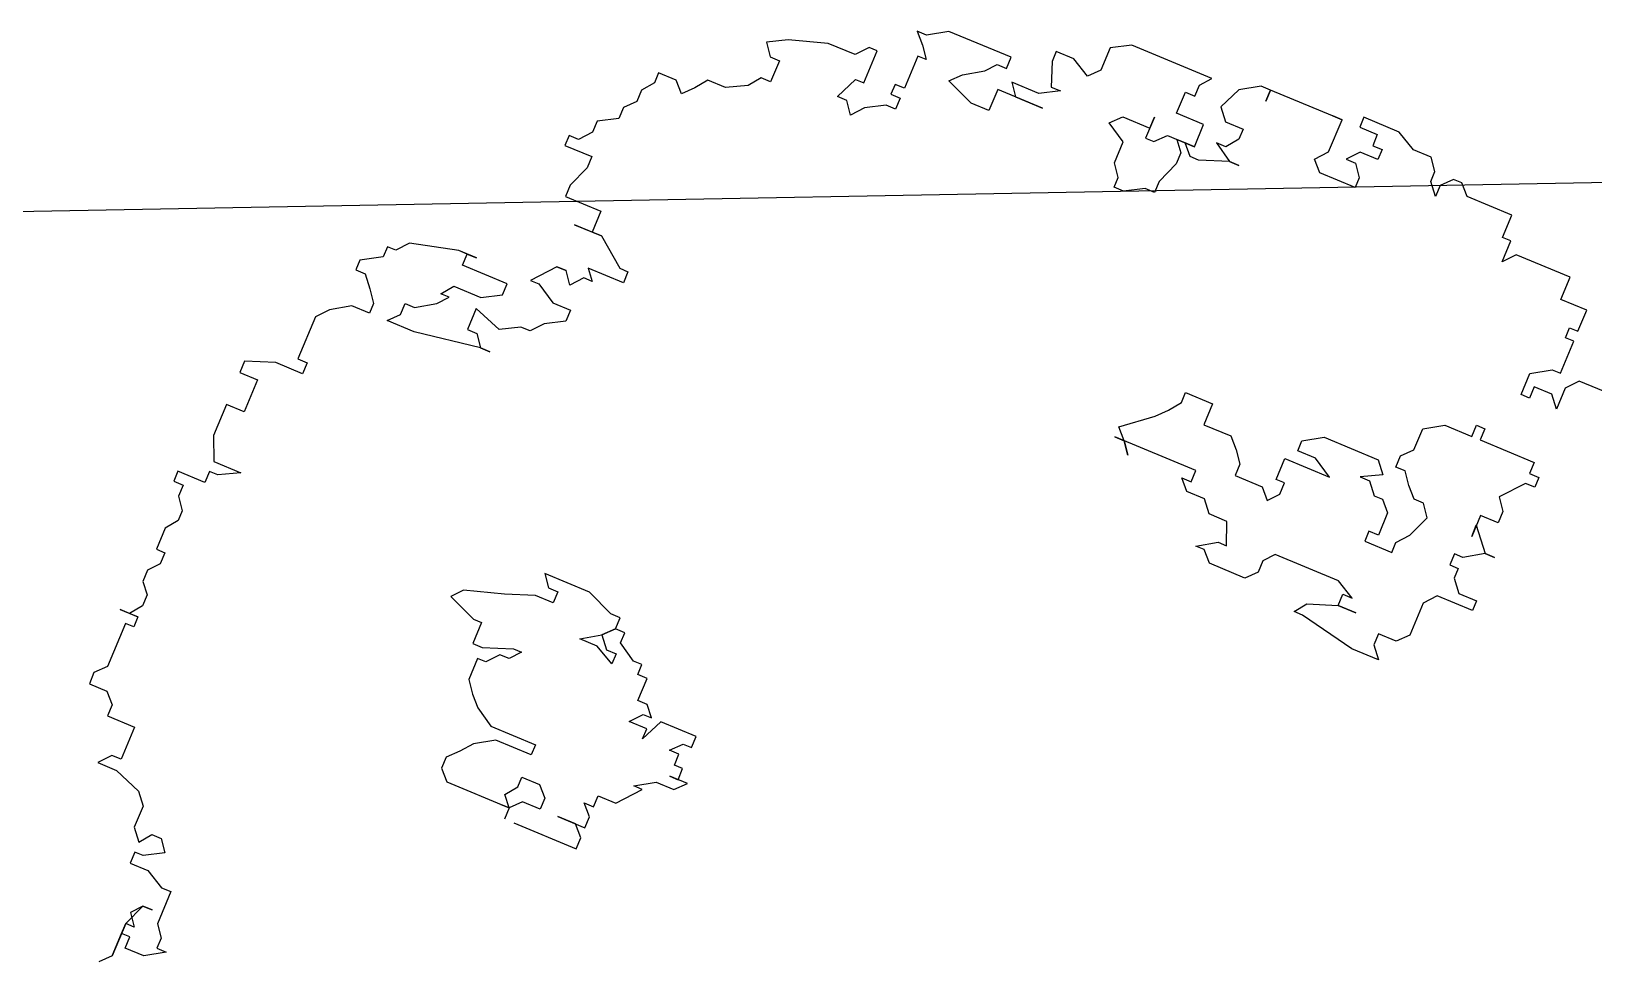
# Model space of a CAD drawing. Extents: x -30 to 1202, y 231 to 898.
# Drawn here: x 148.949 to 153.233, y 439.644 to 442.189 of the extents above; entities that cross this region are included whole.
import ezdxf

# ---------------------------------------------------------------- set-up
doc = ezdxf.new("R2010")
doc.units = 0
doc.header["$LTSCALE"] = 0.04
doc.layers.get('0').update_dxf_attribs({"linetype": 'CONTINUOUS'})
doc.layers.add('CONTORXXNP----00', color=255, linetype='CONTINUOUS')
doc.layers.add('PISO', color=1, linetype='CONTINUOUS')
doc.styles.get("Standard").update_dxf_attribs({"font": 'romans.shx'})

# ---------------------------------------------------------------- blocks, each defined once
blk = doc.blocks.new('ARB3')
at = {"color": 0}
for p, q in [((0.44696, 0.20065), (0.45277, 0.20681)), ((0.44696, 0.18066), (0.44696, 0.20065)), ((0.41919, 0.18681), (0.43017, 0.19373)), ((0.43017, 0.19373), (0.44179, 0.19373)), ((0.44179, 0.19373), (0.44179, 0.18681)), ((0.425, 0.18681), (0.41919, 0.18681)), ((0.425, 0.18066), (0.425, 0.18681)), ((0.43017, 0.17374), (0.425, 0.18066)), ((0.44179, 0.18681), (0.44696, 0.18681)), ((0.44696, 0.18066), (0.44179, 0.16759)), ((0.44696, 0.17374), (0.44179, 0.18066)), ((0.44179, 0.18066), (0.44696, 0.18066)), ((0.44696, 0.18681), (0.44696, 0.18066)), ((0.43017, 0.15375), (0.43017, 0.17374)), ((0.44179, 0.16759), (0.44696, 0.17374)), ((0.44179, 0.16759), (0.43598, 0.16759)), ((0.43598, 0.16759), (0.44179, 0.16759)), ((0.43598, 0.15375), (0.43017, 0.15375)), ((0.44696, 0.1476), (0.43598, 0.15375)), ((0.45794, 0.1476), (0.44696, 0.1476)), ((0.45794, 0.14067), (0.45794, 0.1476)), ((0.44179, 0.13452), (0.45277, 0.14067)), ((0.45277, 0.14067), (0.45794, 0.14067)), ((0.44696, 0.1276), (0.44179, 0.13452)), ((0.45277, 0.1276), (0.44696, 0.1276)), ((0.45794, 0.13452), (0.45277, 0.1276)), ((0.46375, 0.1276), (0.45794, 0.13452)), ((0.46375, 0.11453), (0.46375, 0.1276)), ((0.46957, 0.10761), (0.46375, 0.11453)), ((0.48572, 0.10146), (0.46957, 0.10761)), ((0.49734, 0.10146), (0.48572, 0.10146)), ((0.49153, 0.09454), (0.49734, 0.10146)), ((0.48572, 0.07454), (0.48572, 0.09454)), ((0.48572, 0.09454), (0.49153, 0.09454)), ((0.50251, 0.07454), (0.48572, 0.07454)), ((0.50251, 0.06762), (0.50251, 0.07454)), ((0.50832, 0.06147), (0.50251, 0.06762)), ((0.5193, 0.06147), (0.50832, 0.06147)), ((0.51349, 0.0484), (0.5193, 0.05455)), ((0.5193, 0.05455), (0.5193, 0.06147)), ((0.51349, 0.02149), (0.51349, 0.0484)), ((0.26353, 0.04148), (0.22477, 0.04148)), ((0.22477, 0.04148), (0.22477, 0.03456)), ((0.26934, 0.03456), (0.26934, 0.04148)), ((0.22477, 0.03456), (0.23059, 0.02841)), ((0.24157, 0.02841), (0.22477, 0.02841)), ((0.22477, 0.02841), (0.22477, 0.02149)), ((0.23059, 0.02841), (0.24157, 0.02841)), ((0.25255, 0.02149), (0.25255, 0.02841)), ((0.25255, 0.02841), (0.26353, 0.02841)), ((0.26353, 0.02841), (0.26934, 0.03456)), ((0.30809, 0.03456), (0.26934, 0.03456)), ((0.26934, 0.03456), (0.27451, 0.02841)), ((0.26934, 0.03456), (0.27451, 0.03456)), ((0.27451, 0.03456), (0.26934, 0.03456)), ((0.27451, 0.02841), (0.26934, 0.02149)), ((0.31391, 0.02841), (0.30809, 0.03456)), ((0.31391, 0.02149), (0.31391, 0.02841)), ((0.22477, 0.02149), (0.23059, 0.01533)), ((0.25836, 0.01533), (0.25255, 0.02149)), ((0.26934, 0.02149), (0.26934, 0.01533)), ((0.30809, 0.01533), (0.31391, 0.02149)), ((0.50832, 0.01533), (0.50832, 0.02149)), ((0.50832, 0.02149), (0.51349, 0.02149)), ((0.23059, 0.01533), (0.22477, 0.01533)), ((0.22477, 0.01533), (0.22477, 0.00841)), ((0.26934, 0.01533), (0.25836, 0.01533)), ((0.30228, 0.00841), (0.30809, 0.01533)), ((0.50832, 0.00841), (0.51349, 0.01533)), ((0.5193, 0.01533), (0.50832, 0.01533)), ((0.51349, 0.01533), (0.5193, 0.01533)), ((0.21379, 0.00841), (0.20281, -0.00466)), ((0.22477, 0.00841), (0.21379, 0.00841)), ((0.26934, -0.00466), (0.26934, 0.00149)), ((0.26934, 0.00149), (0.2913, 0.00149)), ((0.2913, 0.00149), (0.30228, 0.00841)), ((0.50832, 0.00149), (0.50832, 0.00841)), ((0.51349, -0.00466), (0.50832, 0.00149)), ((0.20798, -0.00466), (0.197, -0.01158)), ((0.20281, -0.00466), (0.20798, -0.00466)), ((0.29711, -0.00466), (0.26934, -0.00466)), ((0.30809, -0.01158), (0.29711, -0.00466)), ((0.51349, -0.01158), (0.51349, -0.00466)), ((0.18602, -0.01158), (0.18021, -0.01773)), ((0.18021, -0.01773), (0.19119, -0.01773)), ((0.197, -0.01158), (0.18602, -0.01158)), ((0.19119, -0.01773), (0.18602, -0.01773)), ((0.18602, -0.01773), (0.18602, -0.02465)), ((0.31391, -0.01773), (0.30809, -0.01158)), ((0.31907, -0.02465), (0.31391, -0.01773)), ((0.50832, -0.01773), (0.51349, -0.01158)), ((0.50832, -0.02465), (0.50832, -0.01773)), ((0.18602, -0.02465), (0.19119, -0.02465)), ((0.19119, -0.02465), (0.19119, -0.03157)), ((0.31907, -0.03773), (0.31907, -0.02465)), ((0.51349, -0.02465), (0.50832, -0.02465)), ((0.51349, -0.03773), (0.51349, -0.02465)), ((0.19119, -0.03157), (0.197, -0.03157)), ((0.197, -0.03157), (0.19119, -0.03773)), ((0.20798, -0.04465), (0.21379, -0.03157)), ((0.21379, -0.03157), (0.21379, -0.03773)), ((0.19119, -0.03773), (0.18602, -0.03773)), ((0.18602, -0.03773), (0.18602, -0.04465)), ((0.18602, -0.04465), (0.20798, -0.04465)), ((0.21379, -0.03773), (0.22477, -0.03773)), ((0.21896, -0.04465), (0.21379, -0.04465)), ((0.21379, -0.04465), (0.21896, -0.0508)), ((0.22477, -0.03773), (0.21896, -0.04465)), ((0.29711, -0.0508), (0.30228, -0.04465)), ((0.31907, -0.04465), (0.30228, -0.0508)), ((0.30228, -0.04465), (0.30809, -0.04465)), ((0.30809, -0.04465), (0.31391, -0.03773)), ((0.31391, -0.03773), (0.31907, -0.03773)), ((0.32489, -0.04465), (0.31907, -0.04465)), ((0.32489, -0.05772), (0.32489, -0.04465)), ((0.50832, -0.04465), (0.51349, -0.03773)), ((0.50832, -0.0508), (0.50832, -0.04465)), ((0.21896, -0.0508), (0.22477, -0.0508)), ((0.22477, -0.0508), (0.22477, -0.06464)), ((0.30228, -0.0508), (0.29711, -0.0508)), ((0.51349, -0.05772), (0.50832, -0.0508)), ((0.33005, -0.05772), (0.32489, -0.05772)), ((0.34685, -0.06464), (0.33005, -0.05772)), ((0.51349, -0.06464), (0.51349, -0.05772)), ((0.22477, -0.06464), (0.23059, -0.06464)), ((0.23059, -0.06464), (0.23059, -0.07079)), ((0.23059, -0.07079), (0.23575, -0.07079)), ((0.23575, -0.07079), (0.24673, -0.07771)), ((0.24673, -0.07079), (0.24673, -0.06464)), ((0.24673, -0.06464), (0.25836, -0.07079)), ((0.25255, -0.07079), (0.24673, -0.07079)), ((0.25836, -0.07771), (0.25255, -0.07079)), ((0.25836, -0.07079), (0.26934, -0.07079)), ((0.26934, -0.07079), (0.25836, -0.07771)), ((0.31907, -0.07771), (0.34168, -0.07079)), ((0.34168, -0.07079), (0.34685, -0.06464)), ((0.50251, -0.07771), (0.50251, -0.07079)), ((0.50251, -0.07079), (0.5193, -0.07079)), ((0.5193, -0.06464), (0.51349, -0.06464)), ((0.5193, -0.07079), (0.5193, -0.06464)), ((0.24673, -0.07771), (0.24673, -0.08386)), ((0.25255, -0.08386), (0.25836, -0.07771)), ((0.25836, -0.07771), (0.25255, -0.08386)), ((0.30228, -0.08386), (0.31907, -0.07771)), ((0.48572, -0.08386), (0.49734, -0.07771)), ((0.49734, -0.07771), (0.50251, -0.07771)), ((0.24673, -0.08386), (0.25255, -0.08386)), ((0.25255, -0.08386), (0.25255, -0.09078)), ((0.2913, -0.09078), (0.2913, -0.08386)), ((0.2913, -0.08386), (0.30228, -0.08386)), ((0.50251, -0.08386), (0.48572, -0.08386)), ((0.50832, -0.0977), (0.50251, -0.08386)), ((0.25255, -0.09078), (0.25836, -0.09078)), ((0.25836, -0.09078), (0.27451, -0.0977)), ((0.27451, -0.0977), (0.30228, -0.0977)), ((0.29711, -0.09078), (0.2913, -0.09078)), ((0.30228, -0.0977), (0.29711, -0.09078)), ((0.50832, -0.11693), (0.50832, -0.0977)), ((0.49734, -0.13692), (0.49734, -0.11693)), ((0.49734, -0.11693), (0.50832, -0.11693)), ((0.50832, -0.13692), (0.49734, -0.13692)), ((0.50832, -0.14384), (0.50832, -0.13692)), ((0.47474, -0.15691), (0.47474, -0.14999)), ((0.47474, -0.14999), (0.49153, -0.14999)), ((0.49153, -0.14999), (0.50832, -0.14384)), ((0.48055, -0.15691), (0.47474, -0.15691)), ((0.48055, -0.18306), (0.48055, -0.15691)), ((0.47474, -0.18998), (0.48055, -0.18306)), ((0.38625, -0.20305), (0.425, -0.1969)), ((0.425, -0.1969), (0.44179, -0.1969)), ((0.44179, -0.1969), (0.43598, -0.20305)), ((0.45277, -0.20305), (0.45277, -0.1969)), ((0.45277, -0.1969), (0.46375, -0.1969)), ((0.46375, -0.1969), (0.47474, -0.18998)), ((0.38625, -0.20305), (0.38043, -0.20305)), ((0.38043, -0.20305), (0.38625, -0.20305)), ((0.39141, -0.20997), (0.38625, -0.20305)), ((0.43598, -0.20305), (0.43598, -0.20997)), ((0.45794, -0.20997), (0.45277, -0.20305)), ((0.39723, -0.20997), (0.39141, -0.20997)), ((0.39723, -0.22305), (0.39723, -0.20997)), ((0.43017, -0.20997), (0.41919, -0.21689)), ((0.43598, -0.20997), (0.43017, -0.20997)), ((0.46375, -0.21689), (0.45794, -0.20997)), ((0.35783, -0.22997), (0.36364, -0.22305)), ((0.36364, -0.22305), (0.36945, -0.22305)), ((0.36945, -0.22305), (0.38043, -0.21689)), ((0.38043, -0.21689), (0.39723, -0.22305)), ((0.41919, -0.21689), (0.41402, -0.22305)), ((0.41402, -0.22305), (0.41919, -0.22305)), ((0.41919, -0.22305), (0.41402, -0.22997)), ((0.45794, -0.22997), (0.46957, -0.22305)), ((0.46957, -0.21689), (0.46375, -0.21689)), ((0.46957, -0.22305), (0.46957, -0.21689)), ((0.34685, -0.23612), (0.35783, -0.22997)), ((0.39723, -0.22997), (0.38625, -0.23612)), ((0.41402, -0.22997), (0.39723, -0.22997)), ((0.45794, -0.23612), (0.45794, -0.22997)), ((-0.15308, -0.24304), (-0.15889, -0.23612)), ((-0.15889, -0.23612), (-0.1421, -0.23612)), ((-0.1421, -0.23612), (-0.10851, -0.24304)), ((0.34685, -0.24304), (0.34685, -0.23612)), ((0.38625, -0.23612), (0.38625, -0.24304)), ((0.44696, -0.24304), (0.45277, -0.23612)), ((0.45277, -0.23612), (0.45794, -0.23612)), ((-0.16987, -0.25611), (-0.16406, -0.24996)), ((-0.16406, -0.24996), (-0.15308, -0.24996)), ((-0.15308, -0.24996), (-0.15308, -0.24304)), ((-0.10851, -0.24996), (-0.1253, -0.25611)), ((-0.10851, -0.24304), (-0.10334, -0.24304)), ((-0.10334, -0.24304), (-0.10851, -0.24996)), ((-0.07557, -0.25611), (-0.06976, -0.24996)), ((-0.06976, -0.24996), (-0.0478, -0.24996)), ((-0.0478, -0.24996), (-0.04198, -0.25611)), ((0.35783, -0.24304), (0.34685, -0.24304)), ((0.36945, -0.24996), (0.35783, -0.24304)), ((0.36364, -0.26303), (0.37462, -0.24996)), ((0.37462, -0.24996), (0.36945, -0.24996)), ((0.38625, -0.24304), (0.41402, -0.24304)), ((0.41402, -0.24996), (0.40821, -0.24996)), ((0.40821, -0.24996), (0.41919, -0.24996)), ((0.41402, -0.24304), (0.41402, -0.24996)), ((0.41919, -0.24996), (0.44696, -0.24304)), ((-0.16987, -0.2761), (-0.16987, -0.25611)), ((-0.1253, -0.25611), (-0.13628, -0.25611)), ((-0.13628, -0.25611), (-0.1253, -0.25611)), ((-0.1253, -0.25611), (-0.1253, -0.26303)), ((-0.07557, -0.26303), (-0.07557, -0.25611)), ((-0.03682, -0.25611), (-0.0478, -0.26303)), ((-0.04198, -0.25611), (-0.03682, -0.25611)), ((0.34685, -0.26303), (0.35266, -0.25611)), ((0.35266, -0.25611), (0.35783, -0.26303)), ((-0.1253, -0.26303), (-0.13112, -0.26303)), ((-0.13112, -0.26303), (-0.12014, -0.26918)), ((-0.12014, -0.26918), (-0.08074, -0.26918)), ((-0.08074, -0.26918), (-0.07557, -0.26303)), ((-0.0478, -0.26303), (-0.05296, -0.26303)), ((-0.05296, -0.26303), (-0.0478, -0.2761)), ((0.32489, -0.2761), (0.32489, -0.26918)), ((0.32489, -0.26918), (0.34685, -0.26918)), ((0.34685, -0.26918), (0.34168, -0.26303)), ((0.34168, -0.26303), (0.34685, -0.26303)), ((0.35783, -0.26303), (0.36364, -0.26303)), ((0.36364, -0.26303), (0.35783, -0.26303)), ((0.35783, -0.26303), (0.36364, -0.26303)), ((-0.17568, -0.28302), (-0.16987, -0.2761)), ((-0.0478, -0.2761), (-0.03682, -0.2761)), ((-0.03682, -0.2761), (-0.031, -0.28302)), ((0.33005, -0.2761), (0.32489, -0.2761)), ((0.34685, -0.28918), (0.33005, -0.2761)), ((-0.19764, -0.28918), (-0.19764, -0.28302)), ((-0.19764, -0.28302), (-0.17568, -0.28302)), ((-0.031, -0.28302), (-0.02002, -0.28302)), ((-0.02002, -0.28302), (-0.01421, -0.28918)), ((-0.18666, -0.28918), (-0.19764, -0.28918)), ((-0.18085, -0.2961), (-0.18666, -0.28918)), ((-0.18085, -0.30225), (-0.18085, -0.2961)), ((-0.1253, -0.2961), (-0.1421, -0.2961)), ((-0.1421, -0.2961), (-0.1421, -0.30225)), ((-0.1253, -0.30225), (-0.1253, -0.2961)), ((-0.06459, -0.2961), (-0.06976, -0.30225)), ((-0.05878, -0.30225), (-0.06459, -0.2961)), ((-0.01421, -0.28918), (-0.02002, -0.28918)), ((-0.02002, -0.28918), (-0.02002, -0.2961)), ((-0.02002, -0.2961), (0.03036, -0.2961)), ((0.02454, -0.2961), (0.01938, -0.28918)), ((0.01938, -0.28918), (0.02454, -0.2961)), ((0.03036, -0.2961), (0.02454, -0.2961)), ((0.02454, -0.2961), (0.03036, -0.30225)), ((0.36364, -0.28918), (0.34685, -0.28918)), ((0.35266, -0.30225), (0.35266, -0.28918)), ((0.35266, -0.28918), (0.36364, -0.28918)), ((-0.17568, -0.30225), (-0.18085, -0.30225)), ((-0.17568, -0.30917), (-0.17568, -0.30225)), ((-0.1421, -0.30225), (-0.14791, -0.30917)), ((-0.13112, -0.31609), (-0.13112, -0.30225)), ((-0.13112, -0.30225), (-0.1253, -0.30225)), ((-0.06976, -0.30225), (-0.06976, -0.30917)), ((-0.04198, -0.30225), (-0.05878, -0.30225)), ((-0.04198, -0.30917), (-0.04198, -0.30225)), ((0.03036, -0.30225), (0.01356, -0.31609)), ((0.37462, -0.30225), (0.35266, -0.30225)), ((0.37462, -0.30917), (0.37462, -0.30225)), ((-0.19183, -0.31609), (-0.18085, -0.30917)), ((-0.18085, -0.30917), (-0.17568, -0.30917)), ((-0.14791, -0.30917), (-0.15308, -0.32224)), ((-0.06976, -0.30917), (-0.06459, -0.30917)), ((-0.06459, -0.30917), (-0.06459, -0.32224)), ((-0.03682, -0.31609), (-0.04198, -0.30917)), ((0.36945, -0.32224), (0.37462, -0.30917)), ((-0.19183, -0.31609), (-0.19764, -0.31609)), ((-0.19764, -0.31609), (-0.19183, -0.31609)), ((-0.18085, -0.32916), (-0.19183, -0.31609)), ((-0.18085, -0.33531), (-0.18085, -0.32224)), ((-0.18085, -0.32224), (-0.18085, -0.32916)), ((-0.18085, -0.32916), (-0.18085, -0.32224)), ((-0.18085, -0.32224), (-0.18085, -0.32916)), ((-0.15308, -0.32224), (-0.14791, -0.32916)), ((-0.1253, -0.32224), (-0.13112, -0.31609)), ((-0.12014, -0.32224), (-0.1253, -0.32224)), ((-0.11432, -0.32916), (-0.12014, -0.32224)), ((-0.06459, -0.32224), (-0.09236, -0.32224)), ((-0.09236, -0.32224), (-0.08074, -0.32916)), ((-0.031, -0.32224), (-0.03682, -0.31609)), ((-0.01421, -0.32224), (-0.031, -0.32224)), ((-0.01421, -0.33531), (-0.01421, -0.32224)), ((0.00775, -0.32224), (0.00258, -0.32916)), ((0.01356, -0.31609), (0.00775, -0.32224)), ((0.36945, -0.32916), (0.36945, -0.32224)), ((-0.14791, -0.32916), (-0.1421, -0.32916)), ((-0.1421, -0.32916), (-0.13628, -0.33531)), ((-0.12014, -0.33531), (-0.10851, -0.32916)), ((-0.10851, -0.32916), (-0.11432, -0.32916)), ((-0.08074, -0.32916), (-0.06976, -0.32916)), ((-0.06976, -0.32916), (-0.06976, -0.33531)), ((0.00258, -0.32916), (0.00258, -0.33531)), ((0.38625, -0.32916), (0.36945, -0.32916)), ((0.38625, -0.33531), (0.38625, -0.32916)), ((-0.19183, -0.34223), (-0.19183, -0.33531)), ((-0.19183, -0.33531), (-0.18085, -0.33531)), ((-0.13628, -0.33531), (-0.13112, -0.34223)), ((-0.11432, -0.34223), (-0.12014, -0.33531)), ((-0.06976, -0.33531), (-0.08074, -0.34223)), ((0.00258, -0.33531), (-0.01421, -0.33531)), ((0.37462, -0.34223), (0.38043, -0.33531)), ((0.38043, -0.33531), (0.38625, -0.33531)), ((-0.19764, -0.36223), (-0.18666, -0.34916)), ((-0.18666, -0.34916), (-0.19183, -0.34223)), ((-0.13112, -0.34223), (-0.1253, -0.34223)), ((-0.1253, -0.34916), (-0.13112, -0.35531)), ((-0.1253, -0.34223), (-0.1253, -0.34916)), ((-0.08074, -0.34223), (-0.11432, -0.34223)), ((0.36364, -0.35531), (0.37462, -0.34916)), ((0.37462, -0.34916), (0.37462, -0.34223)), ((-0.13112, -0.35531), (-0.13112, -0.36838)), ((0.36364, -0.36223), (0.36364, -0.35531)), ((-0.20346, -0.36838), (-0.20346, -0.36223)), ((-0.20346, -0.36223), (-0.19764, -0.36223)), ((0.35783, -0.36838), (0.36364, -0.36223)), ((-0.19764, -0.36838), (-0.20346, -0.36838)), ((-0.19764, -0.3753), (-0.19764, -0.36838)), ((-0.16406, -0.3753), (-0.19764, -0.3753)), ((-0.16406, -0.38222), (-0.16406, -0.3753)), ((-0.1421, -0.3753), (-0.15889, -0.3753)), ((-0.15889, -0.3753), (-0.15889, -0.38222)), ((-0.13112, -0.36838), (-0.1421, -0.3753)), ((0.35266, -0.38222), (0.35783, -0.3753)), ((0.35783, -0.3753), (0.35783, -0.36838)), ((-0.15889, -0.38222), (-0.16406, -0.38222)), ((0.33005, -0.38837), (0.33587, -0.38222)), ((0.33587, -0.38222), (0.34168, -0.38837)), ((0.35266, -0.38837), (0.35266, -0.38222)), ((0.32489, -0.39529), (0.33005, -0.38837)), ((0.34168, -0.38837), (0.35266, -0.38837)), ((0.29711, -0.40837), (0.30228, -0.40144)), ((0.30228, -0.40144), (0.31391, -0.39529)), ((0.31391, -0.39529), (0.32489, -0.39529)), ((-0.19764, -0.42144), (-0.19764, -0.40837)), ((-0.19764, -0.40837), (-0.19183, -0.41529)), ((-0.18085, -0.41529), (-0.18085, -0.40837)), ((-0.18085, -0.40837), (-0.17568, -0.40837)), ((-0.17568, -0.40837), (-0.17568, -0.42144)), ((0.23575, -0.41529), (0.24157, -0.40837)), ((0.24157, -0.40837), (0.24673, -0.41529)), ((0.2913, -0.42144), (0.2913, -0.40837)), ((0.2913, -0.40837), (0.29711, -0.40837)), ((-0.20346, -0.42836), (-0.19764, -0.42144)), ((-0.19183, -0.41529), (-0.18085, -0.41529)), ((-0.17568, -0.42144), (-0.18666, -0.42836)), ((0.21896, -0.42836), (0.21896, -0.42144)), ((0.21896, -0.42144), (0.22477, -0.42144)), ((0.22477, -0.42144), (0.23575, -0.41529)), ((0.24673, -0.41529), (0.25255, -0.41529)), ((0.25255, -0.41529), (0.24673, -0.42836)), ((0.29711, -0.42144), (0.2913, -0.42144)), ((0.30228, -0.42836), (0.29711, -0.42144)), ((-0.23123, -0.42836), (-0.20346, -0.42836)), ((-0.18666, -0.42836), (-0.19183, -0.42836)), ((-0.19183, -0.42836), (-0.19183, -0.44835)), ((0.06911, -0.43451), (0.08009, -0.42836)), ((0.08009, -0.42836), (0.0859, -0.42836)), ((0.0859, -0.42836), (0.0859, -0.43451)), ((0.22477, -0.42836), (0.21896, -0.42836)), ((0.22477, -0.43451), (0.22477, -0.42836)), ((0.24673, -0.42836), (0.24157, -0.42836)), ((0.24157, -0.42836), (0.24157, -0.44835)), ((0.2913, -0.43451), (0.30228, -0.42836)), ((0.0633, -0.44143), (0.0633, -0.43451)), ((0.0633, -0.43451), (0.06911, -0.43451)), ((0.0859, -0.43451), (0.09107, -0.44143)), ((0.21896, -0.4545), (0.21896, -0.43451)), ((0.21896, -0.43451), (0.22477, -0.43451)), ((0.26934, -0.44143), (0.2913, -0.43451)), ((-0.19183, -0.44835), (-0.18666, -0.44835)), ((-0.18666, -0.44835), (-0.18666, -0.4545)), ((0.05813, -0.4545), (0.0633, -0.44143)), ((0.09107, -0.44143), (0.09107, -0.4545)), ((0.16923, -0.4545), (0.16923, -0.44143)), ((0.16923, -0.44143), (0.18021, -0.44143)), ((0.18021, -0.44143), (0.197, -0.44835)), ((0.197, -0.44835), (0.19119, -0.4545)), ((0.24157, -0.44835), (0.24673, -0.44835)), ((0.24673, -0.44835), (0.25255, -0.44143)), ((0.25255, -0.44143), (0.26934, -0.44143)), ((-0.18666, -0.4545), (-0.19183, -0.4545)), ((-0.19183, -0.4545), (-0.19183, -0.46758)), ((0.05813, -0.46142), (0.05813, -0.4545)), ((0.09107, -0.4545), (0.1027, -0.46142)), ((0.15825, -0.4545), (0.14145, -0.4545)), ((0.14145, -0.4545), (0.16923, -0.4545)), ((0.16341, -0.46142), (0.15825, -0.4545)), ((0.19119, -0.4545), (0.18021, -0.46142)), ((0.21896, -0.46142), (0.21379, -0.4545)), ((0.21379, -0.4545), (0.21896, -0.4545)), ((0.03036, -0.46758), (0.04715, -0.46142)), ((0.04715, -0.46142), (0.05232, -0.46142)), ((0.05232, -0.46142), (0.05813, -0.46758)), ((0.0633, -0.46758), (0.05813, -0.46142)), ((0.07492, -0.46142), (0.06911, -0.46758)), ((0.08009, -0.46142), (0.07492, -0.46142)), ((0.08009, -0.4745), (0.08009, -0.46142)), ((0.1027, -0.46142), (0.09688, -0.46758)), ((0.13564, -0.46758), (0.14662, -0.46142)), ((0.14662, -0.46142), (0.16341, -0.46142)), ((0.18021, -0.46142), (0.17504, -0.46758)), ((0.22477, -0.46758), (0.21896, -0.46142)), ((-0.19183, -0.46758), (-0.17568, -0.46758)), ((-0.17568, -0.46758), (-0.17568, -0.48142)), ((-0.1421, -0.48142), (-0.13628, -0.4745)), ((-0.13628, -0.4745), (-0.13628, -0.48757)), ((0.03036, -0.46758), (0.02454, -0.46758)), ((0.02454, -0.46758), (0.03036, -0.46758)), ((0.04134, -0.4745), (0.03036, -0.46758)), ((0.03036, -0.48142), (0.03552, -0.4745)), ((0.03552, -0.4745), (0.04134, -0.4745)), ((0.06911, -0.46758), (0.05232, -0.46758)), ((0.05232, -0.46758), (0.05232, -0.48142)), ((0.05813, -0.46758), (0.0633, -0.46758)), ((0.09688, -0.46758), (0.08009, -0.46758)), ((0.08009, -0.46758), (0.08009, -0.4745)), ((0.14145, -0.46758), (0.13564, -0.46758)), ((0.14662, -0.48142), (0.14145, -0.46758)), ((0.17504, -0.46758), (0.16923, -0.46758)), ((0.16923, -0.46758), (0.16923, -0.4745)), ((0.16923, -0.4745), (0.20798, -0.4745)), ((0.20798, -0.4745), (0.21896, -0.46758)), ((0.21896, -0.46758), (0.22477, -0.46758)), ((-0.17568, -0.48142), (-0.1421, -0.48142)), ((-0.04198, -0.48757), (-0.04198, -0.48142)), ((-0.04198, -0.48142), (-0.02002, -0.48142)), ((-0.02002, -0.48142), (-0.01421, -0.48757)), ((0.03036, -0.48757), (0.03036, -0.48142)), ((0.05232, -0.48142), (0.06911, -0.48142)), ((0.06911, -0.48142), (0.06911, -0.49449)), ((0.11885, -0.48757), (0.12466, -0.48142)), ((0.12466, -0.48142), (0.13564, -0.48757)), ((0.14662, -0.48757), (0.14662, -0.48142)), ((-0.13628, -0.48757), (-0.13112, -0.48757)), ((-0.13112, -0.48757), (-0.13112, -0.50141)), ((-0.03682, -0.49449), (-0.04198, -0.48757)), ((-0.01421, -0.48757), (-0.02002, -0.49449)), ((0.04134, -0.48757), (0.03036, -0.48757)), ((0.04715, -0.49449), (0.04134, -0.48757)), ((0.11885, -0.50141), (0.11885, -0.48757)), ((0.13564, -0.48757), (0.14662, -0.48757)), ((-0.13112, -0.50141), (-0.10334, -0.50141)), ((-0.10334, -0.50141), (-0.09753, -0.50756)), ((-0.09236, -0.50756), (-0.08655, -0.50141)), ((-0.08655, -0.50141), (-0.08655, -0.49449)), ((-0.08655, -0.49449), (-0.08074, -0.50141)), ((-0.08074, -0.50141), (-0.08074, -0.50756)), ((-0.0478, -0.50756), (-0.0478, -0.50141)), ((-0.0478, -0.50141), (-0.03682, -0.50141)), ((-0.03682, -0.50141), (-0.031, -0.49449)), ((-0.031, -0.49449), (-0.03682, -0.49449)), ((-0.02002, -0.49449), (-0.02002, -0.51448)), ((0.04134, -0.50756), (0.04715, -0.49449)), ((0.0633, -0.50141), (0.05813, -0.50756)), ((0.06911, -0.49449), (0.0633, -0.49449)), ((0.0633, -0.49449), (0.0633, -0.50141)), ((0.10786, -0.50756), (0.11885, -0.50141)), ((-0.09753, -0.50756), (-0.09236, -0.50756)), ((-0.08074, -0.50756), (-0.07557, -0.51448)), ((-0.04198, -0.50756), (-0.0478, -0.50756)), ((-0.04198, -0.51448), (-0.04198, -0.50756)), ((0.02454, -0.51448), (0.02454, -0.50756)), ((0.02454, -0.50756), (0.02454, -0.51448)), ((0.03036, -0.51448), (0.04134, -0.50756)), ((0.05813, -0.50756), (0.10786, -0.50756)), ((-0.07557, -0.51448), (-0.06459, -0.51448)), ((-0.06459, -0.51448), (-0.05296, -0.52063)), ((-0.031, -0.51448), (-0.04198, -0.51448)), ((-0.031, -0.52063), (-0.031, -0.51448)), ((-0.02002, -0.51448), (-0.01421, -0.51448)), ((-0.01421, -0.51448), (-0.02002, -0.51448)), ((-0.02002, -0.51448), (0.02454, -0.51448)), ((0.02454, -0.51448), (0.03036, -0.51448)), ((-0.05296, -0.52063), (-0.031, -0.52063))]:
    blk.add_line(p, q, dxfattribs=at)
at = {"layer": 'CONTORXXNP----00'}
for p, q in [((0.44696, 0.20065), (0.45277, 0.20681)), ((0.44696, 0.20065), (0.44696, 0.18681)), ((0.41919, 0.18681), (0.43017, 0.19373)), ((0.43017, 0.19373), (0.44179, 0.19373)), ((0.44179, 0.19373), (0.44179, 0.18681)), ((0.425, 0.18681), (0.41919, 0.18681)), ((0.425, 0.18066), (0.425, 0.18681)), ((0.43017, 0.17374), (0.425, 0.18066)), ((0.44179, 0.18681), (0.44696, 0.18681)), ((0.43017, 0.15375), (0.43017, 0.17374)), ((0.43598, 0.15375), (0.43017, 0.15375)), ((0.44696, 0.1476), (0.43598, 0.15375)), ((0.45794, 0.1476), (0.44696, 0.1476)), ((0.45794, 0.14067), (0.45794, 0.1476)), ((0.44179, 0.13452), (0.45277, 0.14067)), ((0.45277, 0.14067), (0.45794, 0.14067)), ((0.44696, 0.1276), (0.44179, 0.13452)), ((0.45277, 0.1276), (0.44696, 0.1276)), ((0.45794, 0.13452), (0.45277, 0.1276)), ((0.46375, 0.1276), (0.45794, 0.13452)), ((0.46375, 0.11453), (0.46375, 0.1276)), ((0.46957, 0.10761), (0.46375, 0.11453)), ((0.48572, 0.10146), (0.46957, 0.10761)), ((0.49734, 0.10146), (0.48572, 0.10146)), ((0.49153, 0.09454), (0.49734, 0.10146)), ((0.48572, 0.09454), (0.49153, 0.09454)), ((0.48572, 0.07454), (0.48572, 0.09454)), ((0.50251, 0.07454), (0.48572, 0.07454)), ((0.50251, 0.06762), (0.50251, 0.07454)), ((0.50832, 0.06147), (0.50251, 0.06762)), ((0.5193, 0.06147), (0.50832, 0.06147)), ((0.51349, 0.0484), (0.5193, 0.05455)), ((0.5193, 0.05455), (0.5193, 0.06147)), ((0.51349, 0.02149), (0.51349, 0.0484)), ((0.50832, 0.02149), (0.51349, 0.02149)), ((0.50832, 0.01533), (0.50832, 0.02149)), ((0.50832, 0.01533), (0.51349, 0.01533)), ((0.50832, 0.00841), (0.51349, 0.01533)), ((0.50832, 0.00149), (0.50832, 0.00841)), ((0.51349, -0.00466), (0.50832, 0.00149)), ((0.51349, -0.01158), (0.51349, -0.00466)), ((0.50832, -0.01773), (0.51349, -0.01158)), ((0.50832, -0.02465), (0.50832, -0.01773)), ((0.51349, -0.02465), (0.50832, -0.02465)), ((0.51349, -0.03773), (0.51349, -0.02465)), ((0.50832, -0.04465), (0.51349, -0.03773)), ((0.50832, -0.0508), (0.50832, -0.04465)), ((0.51349, -0.05772), (0.50832, -0.0508)), ((0.51349, -0.06464), (0.51349, -0.05772)), ((0.50251, -0.07079), (0.5193, -0.07079)), ((0.50251, -0.07771), (0.50251, -0.07079)), ((0.5193, -0.06464), (0.51349, -0.06464)), ((0.5193, -0.07079), (0.5193, -0.06464)), ((0.48572, -0.08386), (0.49734, -0.07771)), ((0.49734, -0.07771), (0.50251, -0.07771)), ((0.50251, -0.08386), (0.48572, -0.08386)), ((0.50832, -0.0977), (0.50251, -0.08386)), ((0.50832, -0.11693), (0.50832, -0.0977)), ((0.49734, -0.11693), (0.50832, -0.11693)), ((0.49734, -0.13692), (0.49734, -0.11693)), ((0.50832, -0.13692), (0.49734, -0.13692)), ((0.50832, -0.14384), (0.50832, -0.13692)), ((0.47474, -0.14999), (0.49153, -0.14999)), ((0.47474, -0.15691), (0.47474, -0.14999)), ((0.49153, -0.14999), (0.50832, -0.14384)), ((0.48055, -0.15691), (0.47474, -0.15691)), ((0.48055, -0.18306), (0.48055, -0.15691)), ((0.47474, -0.18998), (0.48055, -0.18306)), ((0.38625, -0.20305), (0.425, -0.1969)), ((0.425, -0.1969), (0.44179, -0.1969)), ((0.44179, -0.1969), (0.43598, -0.20305)), ((0.45277, -0.1969), (0.46375, -0.1969)), ((0.45277, -0.20305), (0.45277, -0.1969)), ((0.46375, -0.1969), (0.47474, -0.18998)), ((0.39141, -0.20997), (0.38625, -0.20305)), ((0.43598, -0.20305), (0.43598, -0.20997)), ((0.45794, -0.20997), (0.45277, -0.20305)), ((0.39723, -0.20997), (0.39141, -0.20997)), ((0.39723, -0.22305), (0.39723, -0.20997)), ((0.43017, -0.20997), (0.41919, -0.21689)), ((0.43598, -0.20997), (0.43017, -0.20997)), ((0.46375, -0.21689), (0.45794, -0.20997)), ((0.35783, -0.22997), (0.36364, -0.22305)), ((0.36364, -0.22305), (0.36945, -0.22305)), ((0.36945, -0.22305), (0.38043, -0.21689)), ((0.38043, -0.21689), (0.39723, -0.22305)), ((0.41919, -0.21689), (0.41402, -0.22305)), ((0.41919, -0.22305), (0.41402, -0.22997)), ((0.41402, -0.22305), (0.41919, -0.22305)), ((0.45794, -0.22997), (0.46957, -0.22305)), ((0.46957, -0.21689), (0.46375, -0.21689)), ((0.46957, -0.22305), (0.46957, -0.21689)), ((0.34685, -0.23612), (0.35783, -0.22997)), ((0.39723, -0.22997), (0.38625, -0.23612)), ((0.41402, -0.22997), (0.39723, -0.22997)), ((0.45794, -0.23612), (0.45794, -0.22997)), ((0.34685, -0.24304), (0.34685, -0.23612)), ((0.38625, -0.23612), (0.38625, -0.24304)), ((0.44696, -0.24304), (0.45277, -0.23612)), ((0.45277, -0.23612), (0.45794, -0.23612)), ((0.35783, -0.24304), (0.34685, -0.24304)), ((0.36945, -0.24996), (0.35783, -0.24304)), ((0.36364, -0.26303), (0.37462, -0.24996)), ((0.37462, -0.24996), (0.36945, -0.24996)), ((0.38625, -0.24304), (0.41402, -0.24304)), ((0.41402, -0.24304), (0.41402, -0.24996)), ((0.41402, -0.24996), (0.41919, -0.24996)), ((0.41919, -0.24996), (0.44696, -0.24304)), ((0.34685, -0.26303), (0.35266, -0.25611)), ((0.35266, -0.25611), (0.35783, -0.26303)), ((0.32489, -0.26918), (0.34685, -0.26918)), ((0.32489, -0.2761), (0.32489, -0.26918)), ((0.34168, -0.26303), (0.34685, -0.26303)), ((0.34685, -0.26918), (0.34168, -0.26303)), ((0.35783, -0.26303), (0.36364, -0.26303)), ((0.36364, -0.26303), (0.35783, -0.26303)), ((0.35783, -0.26303), (0.36364, -0.26303)), ((0.33005, -0.2761), (0.32489, -0.2761)), ((0.34685, -0.28918), (0.33005, -0.2761)), ((0.34685, -0.28918), (0.35266, -0.28918)), ((0.35266, -0.30225), (0.35266, -0.28918)), ((0.37462, -0.30225), (0.35266, -0.30225)), ((0.37462, -0.30917), (0.37462, -0.30225)), ((0.36945, -0.32224), (0.37462, -0.30917)), ((0.36945, -0.32916), (0.36945, -0.32224)), ((0.38625, -0.32916), (0.36945, -0.32916)), ((0.38625, -0.33531), (0.38625, -0.32916)), ((0.37462, -0.34223), (0.38043, -0.33531)), ((0.38043, -0.33531), (0.38625, -0.33531)), ((0.36364, -0.35531), (0.37462, -0.34916)), ((0.37462, -0.34916), (0.37462, -0.34223)), ((0.36364, -0.36223), (0.36364, -0.35531)), ((0.35783, -0.36838), (0.36364, -0.36223)), ((0.35266, -0.38222), (0.35783, -0.3753)), ((0.35783, -0.3753), (0.35783, -0.36838)), ((0.33005, -0.38837), (0.33587, -0.38222)), ((0.33587, -0.38222), (0.34168, -0.38837)), ((0.35266, -0.38837), (0.35266, -0.38222)), ((0.32489, -0.39529), (0.33005, -0.38837)), ((0.34168, -0.38837), (0.35266, -0.38837)), ((0.29711, -0.40837), (0.30228, -0.40144)), ((0.30228, -0.40144), (0.31391, -0.39529)), ((0.31391, -0.39529), (0.32489, -0.39529)), ((-0.19764, -0.40837), (-0.19183, -0.41529)), ((-0.19764, -0.42144), (-0.19764, -0.40837)), ((-0.18085, -0.40837), (-0.17568, -0.40837)), ((-0.18085, -0.41529), (-0.18085, -0.40837)), ((-0.17568, -0.40837), (-0.17568, -0.42144)), ((0.23575, -0.41529), (0.24157, -0.40837)), ((0.24157, -0.40837), (0.24673, -0.41529)), ((0.2913, -0.40837), (0.29711, -0.40837)), ((0.2913, -0.42144), (0.2913, -0.40837)), ((-0.20346, -0.42836), (-0.19764, -0.42144)), ((-0.19183, -0.41529), (-0.18085, -0.41529)), ((-0.17568, -0.42144), (-0.18666, -0.42836)), ((0.21896, -0.42144), (0.22477, -0.42144)), ((0.21896, -0.42836), (0.21896, -0.42144)), ((0.22477, -0.42144), (0.23575, -0.41529)), ((0.25255, -0.41529), (0.24673, -0.42836)), ((0.24673, -0.41529), (0.25255, -0.41529)), ((0.29711, -0.42144), (0.2913, -0.42144)), ((0.30228, -0.42836), (0.29711, -0.42144)), ((-0.23123, -0.42836), (-0.20346, -0.42836)), ((-0.19183, -0.42836), (-0.19183, -0.44835)), ((-0.18666, -0.42836), (-0.19183, -0.42836)), ((0.22477, -0.42836), (0.21896, -0.42836)), ((0.22477, -0.43451), (0.22477, -0.42836)), ((0.24157, -0.42836), (0.24157, -0.44835)), ((0.24673, -0.42836), (0.24157, -0.42836)), ((0.2913, -0.43451), (0.30228, -0.42836)), ((0.21896, -0.43451), (0.22477, -0.43451)), ((0.21896, -0.4545), (0.21896, -0.43451)), ((0.26934, -0.44143), (0.2913, -0.43451)), ((-0.19183, -0.44835), (-0.18666, -0.44835)), ((-0.18666, -0.44835), (-0.18666, -0.4545)), ((0.16923, -0.44143), (0.18021, -0.44143)), ((0.16923, -0.4545), (0.16923, -0.44143)), ((0.18021, -0.44143), (0.197, -0.44835)), ((0.197, -0.44835), (0.19119, -0.4545)), ((0.24157, -0.44835), (0.24673, -0.44835)), ((0.24673, -0.44835), (0.25255, -0.44143)), ((0.25255, -0.44143), (0.26934, -0.44143)), ((-0.19183, -0.4545), (-0.19183, -0.46758)), ((-0.18666, -0.4545), (-0.19183, -0.4545)), ((0.15825, -0.4545), (0.16923, -0.4545)), ((0.16341, -0.46142), (0.15825, -0.4545)), ((0.19119, -0.4545), (0.18021, -0.46142)), ((0.21379, -0.4545), (0.21896, -0.4545)), ((0.21896, -0.46142), (0.21379, -0.4545)), ((0.03036, -0.46758), (0.04715, -0.46142)), ((0.04715, -0.46142), (0.05232, -0.46142)), ((0.05232, -0.46142), (0.05813, -0.46758)), ((0.13564, -0.46758), (0.14662, -0.46142)), ((0.14662, -0.46142), (0.16341, -0.46142)), ((0.18021, -0.46142), (0.17504, -0.46758)), ((0.22477, -0.46758), (0.21896, -0.46142)), ((-0.19183, -0.46758), (-0.17568, -0.46758)), ((-0.17568, -0.46758), (-0.17568, -0.48142)), ((-0.1421, -0.48142), (-0.13628, -0.4745)), ((-0.13628, -0.4745), (-0.13628, -0.48757)), ((0.04134, -0.4745), (0.03036, -0.46758)), ((0.03036, -0.48142), (0.03552, -0.4745)), ((0.03552, -0.4745), (0.04134, -0.4745)), ((0.05232, -0.46758), (0.05813, -0.46758)), ((0.05232, -0.46758), (0.05232, -0.48142)), ((0.14145, -0.46758), (0.13564, -0.46758)), ((0.14662, -0.48142), (0.14145, -0.46758)), ((0.16923, -0.46758), (0.16923, -0.4745)), ((0.17504, -0.46758), (0.16923, -0.46758)), ((0.16923, -0.4745), (0.20798, -0.4745)), ((0.20798, -0.4745), (0.21896, -0.46758)), ((0.21896, -0.46758), (0.22477, -0.46758)), ((-0.17568, -0.48142), (-0.1421, -0.48142)), ((-0.04198, -0.48142), (-0.02002, -0.48142)), ((-0.04198, -0.48757), (-0.04198, -0.48142)), ((-0.02002, -0.48142), (-0.01421, -0.48757)), ((0.03036, -0.48757), (0.03036, -0.48142)), ((0.05232, -0.48142), (0.06911, -0.48142)), ((0.06911, -0.48142), (0.06911, -0.49449)), ((0.11885, -0.48757), (0.12466, -0.48142)), ((0.12466, -0.48142), (0.13564, -0.48757)), ((0.14662, -0.48757), (0.14662, -0.48142)), ((-0.13628, -0.48757), (-0.13112, -0.48757)), ((-0.13112, -0.48757), (-0.13112, -0.50141)), ((-0.03682, -0.49449), (-0.04198, -0.48757)), ((-0.01421, -0.48757), (-0.02002, -0.49449)), ((0.04134, -0.48757), (0.03036, -0.48757)), ((0.04715, -0.49449), (0.04134, -0.48757)), ((0.11885, -0.50141), (0.11885, -0.48757)), ((0.13564, -0.48757), (0.14662, -0.48757)), ((-0.13112, -0.50141), (-0.10334, -0.50141)), ((-0.10334, -0.50141), (-0.09753, -0.50756)), ((-0.09236, -0.50756), (-0.08655, -0.50141)), ((-0.08655, -0.49449), (-0.08074, -0.50141)), ((-0.08655, -0.50141), (-0.08655, -0.49449)), ((-0.08074, -0.50141), (-0.08074, -0.50756)), ((-0.0478, -0.50141), (-0.03682, -0.50141)), ((-0.0478, -0.50756), (-0.0478, -0.50141)), ((-0.031, -0.49449), (-0.03682, -0.49449)), ((-0.03682, -0.50141), (-0.031, -0.49449)), ((-0.02002, -0.49449), (-0.02002, -0.51448)), ((0.04134, -0.50756), (0.04715, -0.49449)), ((0.0633, -0.50141), (0.05813, -0.50756)), ((0.0633, -0.49449), (0.0633, -0.50141)), ((0.06911, -0.49449), (0.0633, -0.49449)), ((0.10786, -0.50756), (0.11885, -0.50141)), ((-0.09753, -0.50756), (-0.09236, -0.50756)), ((-0.08074, -0.50756), (-0.07557, -0.51448)), ((-0.04198, -0.50756), (-0.0478, -0.50756)), ((-0.04198, -0.51448), (-0.04198, -0.50756)), ((0.03036, -0.51448), (0.04134, -0.50756)), ((0.05813, -0.50756), (0.10786, -0.50756)), ((-0.07557, -0.51448), (-0.06459, -0.51448)), ((-0.06459, -0.51448), (-0.05296, -0.52063)), ((-0.031, -0.51448), (-0.04198, -0.51448)), ((-0.031, -0.52063), (-0.031, -0.51448)), ((-0.02002, -0.51448), (0.02454, -0.51448)), ((-0.01421, -0.51448), (-0.02002, -0.51448)), ((-0.02002, -0.51448), (-0.01421, -0.51448)), ((0.02454, -0.51448), (0.03036, -0.51448)), ((-0.05296, -0.52063), (-0.031, -0.52063))]:
    blk.add_line(p, q, dxfattribs=at)
at = {"flags": 11}
blk.add_attdef('CENTROIDE', (-0.11141, -0.03295), '', height=0.05039, dxfattribs=at)

msp = doc.modelspace()

# ---------------------------------------------------------------- linework, layer by layer
at = {"layer": 'PISO', "color": 1}
msp.add_line((167.601, 442.0363), (131.5267, 441.3749), dxfattribs=at)

# ---------------------------------------------------------------- block references
at = {"layer": 'PISO', "xscale": 4.774578169777106, "yscale": 4.774578169777106, "zscale": 4.774578169777106, "rotation": 157.3635084385143}
msp.add_blockref('ARB3', (151.5092, 439.7155), dxfattribs=at)

doc.saveas('drawing.dxf')
